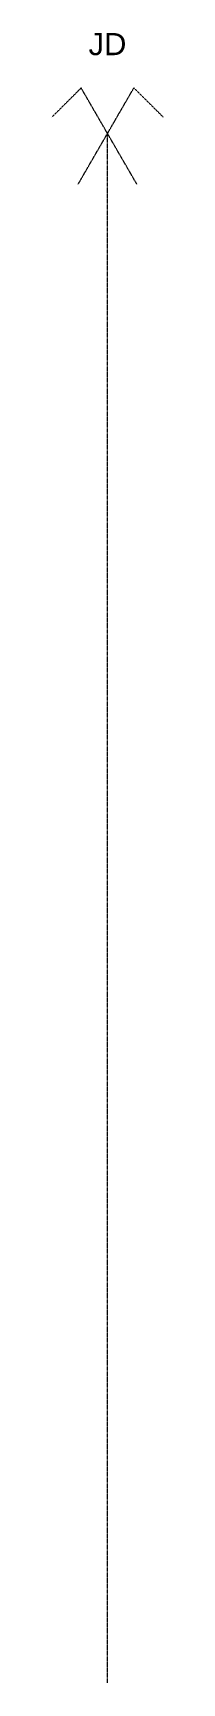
# Model space of a CAD drawing. Header units: millimetres. Extents: x -26249 to 60250, y -21218 to 23336.
# Drawn here: x 6784 to 6936, y -14936 to -12679 of the extents above; entities that cross this region are included whole.
import ezdxf

# ---------------------------------------------------------------- set-up
doc = ezdxf.new("R2010")
doc.units = ezdxf.units.MM
doc.linetypes.add('Style de ligne -11', pattern=[0.347222, 0.20828, -0.138942])
doc.layers.add('B Général', color=7, linetype='Continuous', lineweight=5)
doc.layers.add('C ANNOTATIONS-prestations', color=7, linetype='Continuous', lineweight=5)
doc.styles.add('Arial', font='arial.ttf')

# ---------------------------------------------------------------- blocks, each defined once
blk = doc.blocks.new('Groupe-9-1')
at = {"layer": 'B Général', "color": 1, "linetype": 'Style de ligne -11', "lineweight": 13}
blk.add_line((-1456.9, -1173.9), (-1456.9, 946.1), dxfattribs=at)
at = {"layer": 'B Général', "color": 1, "linetype": 'Style de ligne -11', "lineweight": 13, "flags": 128}
for points in [[(-1416.9, 876.8), (-1492.9, 1008.4), (-1532.9, 968.4)], [(-1496.9, 876.8), (-1420.9, 1008.4), (-1380.9, 968.4)]]:
    blk.add_lwpolyline(points, dxfattribs=at)
at = {"layer": 'B Général', "color": 1, "insert": (-1482.8, 1083.5), "char_height": 30.3, "attachment_point": 1, "line_spacing_factor": 0.959385, "style": 'Arial'}
blk.add_mtext('JD', dxfattribs=at)

msp = doc.modelspace()

# ---------------------------------------------------------------- block references
at = {"layer": 'C ANNOTATIONS-prestations', "color": 7}
msp.add_blockref('Groupe-9-1', (8317.113, -13762.288), dxfattribs=at)

doc.saveas('drawing.dxf')
